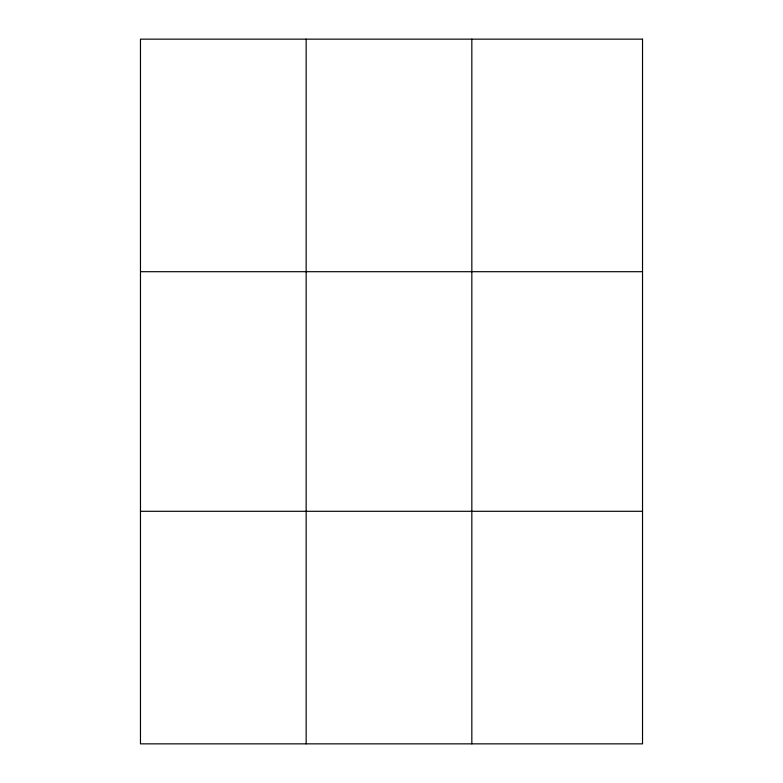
<?xml version="1.0" encoding="UTF-8"?>
<svg xmlns="http://www.w3.org/2000/svg" width="783" height="783" viewBox="0 0 783 783"><rect width="100%" height="100%" fill="white"/><g stroke="black" fill="none" stroke-linecap="round" stroke-linejoin="round"><path stroke-width="1.17" d="M306.153 743.85L306.153 39.15M471.836 743.85L471.836 39.15M140.47 271.701L642.53 271.701M140.47 511.299L642.53 511.299M642.53 39.15L642.53 743.85L140.47 743.85L140.47 39.15L642.53 39.15"/></g></svg>
